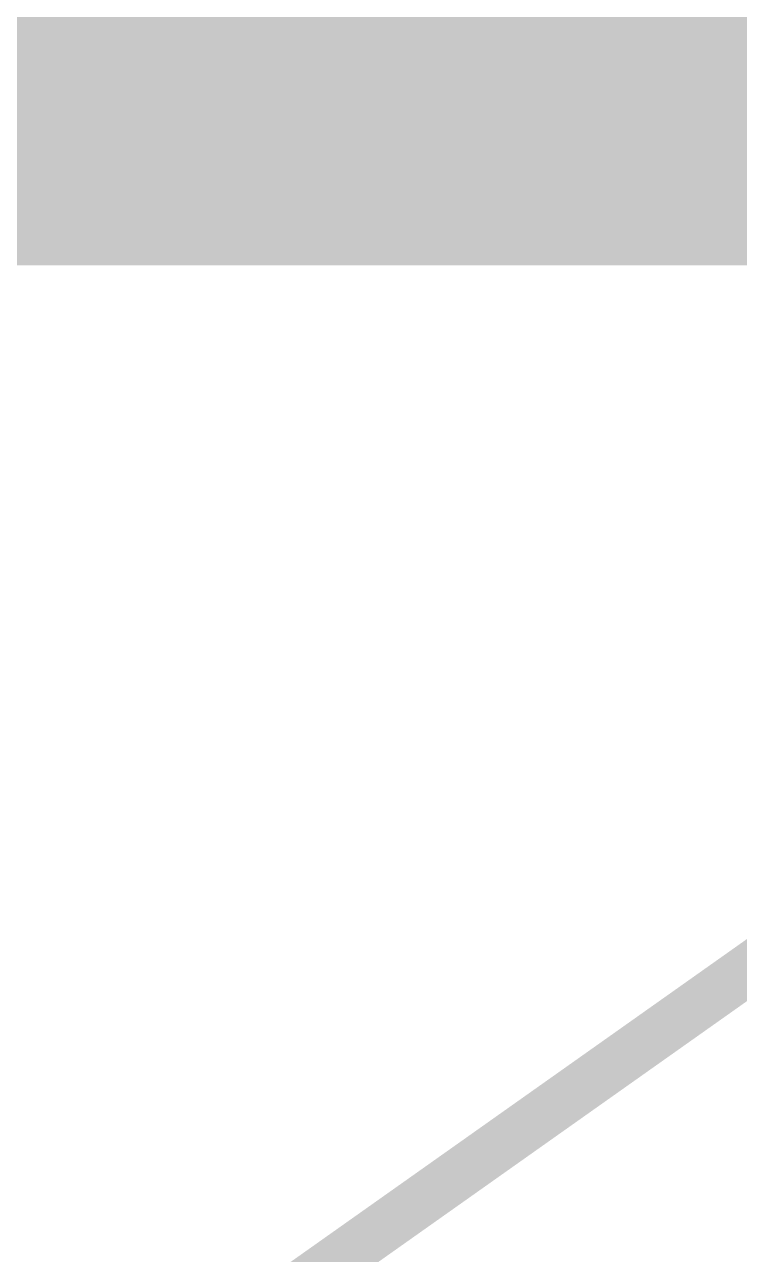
# Model space of a CAD drawing. Header units: millimetres. Extents: x -0.7 to 17.2, y -0.7 to 12.5.
# Drawn here: x 2.949 to 4.919, y 2.71 to 6.097 of the extents above; entities that cross this region are included whole.
import ezdxf

# ---------------------------------------------------------------- set-up
doc = ezdxf.new("R2010")
doc.units = ezdxf.units.MM
for name, color, linetype in [('LEGEND', 7, 'Continuous'), ('TEXT', 7, 'Continuous'), ('TITLE', 7, 'Continuous')]:
    doc.layers.add(name, color=color, linetype=linetype)

msp = doc.modelspace()

# ---------------------------------------------------------------- linework, layer by layer
at = {"color": 7, "lineweight": 0, "const_width": 0.1397}
msp.add_lwpolyline([(0, 0), (16.5354, 11.6929)], dxfattribs=at)
msp.add_lwpolyline([(0, 0), (16.5354, 11.6929)], dxfattribs=at)
at = {"layer": 'LEGEND', "color": 7, "lineweight": 0, "const_width": 0.7075}
msp.add_lwpolyline([(0.6305, 1.6753), (8.4635, 1.6753), (8.4635, 5.7877), (0.6305, 5.7877), (0.6305, 1.6753), (0.6305, 1.6753)], dxfattribs=at)
at = {"layer": 'TEXT', "color": 7, "lineweight": 0, "const_width": 0.0000000392}
for points in [[(2.9766, 4.7491), (2.9766, 4.7491), (2.9827, 4.7486), (2.9875, 4.7472), (2.9913, 4.7448), (2.9913, 4.7448), (2.9939, 4.7413), (2.9955, 4.7367), (2.996, 4.7309), (2.996, 4.694), (2.9896, 4.694), (2.9878, 4.7017), (2.9874, 4.7017), (2.9874, 4.7017), (2.985, 4.699), (2.9826, 4.6968), (2.98, 4.6951), (2.98, 4.6951), (2.9771, 4.694), (2.9735, 4.6932), (2.9693, 4.693), (2.9693, 4.693), (2.9646, 4.6934), (2.9605, 4.6947), (2.957, 4.6969), (2.957, 4.6969), (2.9543, 4.7), (2.9527, 4.704), (2.9522, 4.7091), (2.9522, 4.7091), (2.9529, 4.7141), (2.955, 4.7182), (2.9585, 4.7216), (2.9585, 4.7216), (2.9635, 4.724), (2.9701, 4.7256), (2.9781, 4.7264), (2.9873, 4.7267), (2.9873, 4.7299), (2.9873, 4.7299), (2.987, 4.7339), (2.986, 4.7371), (2.9844, 4.7393), (2.9844, 4.7393), (2.9822, 4.7407), (2.9794, 4.7416), (2.9761, 4.7419), (2.9761, 4.7419), (2.9733, 4.7418), (2.9706, 4.7414), (2.968, 4.7407), (2.968, 4.7407), (2.9655, 4.7398), (2.9631, 4.7388), (2.9609, 4.7378), (2.9581, 4.7444), (2.9581, 4.7444), (2.9606, 4.7457), (2.9634, 4.7468), (2.9665, 4.7477), (2.9665, 4.7477), (2.9698, 4.7485), (2.9732, 4.7489), (2.9766, 4.7491)], [(3.0305, 4.7217), (3.0305, 4.7217), (3.0301, 4.7137), (3.0289, 4.7058), (3.0269, 4.6982), (3.0269, 4.6982), (3.0241, 4.691), (3.0203, 4.6842), (3.0156, 4.6781), (3.0074, 4.6781), (3.0074, 4.6781), (3.0116, 4.6846), (3.0152, 4.6915), (3.0179, 4.6988), (3.0179, 4.6988), (3.0199, 4.7064), (3.0211, 4.714), (3.0215, 4.7218), (3.0215, 4.7218), (3.0211, 4.7298), (3.0199, 4.7376), (3.0179, 4.7453), (3.0179, 4.7453), (3.0151, 4.7527), (3.0116, 4.7596), (3.0073, 4.7662), (3.0156, 4.7662), (3.0156, 4.7662), (3.0203, 4.7598), (3.0241, 4.7529), (3.0269, 4.7455), (3.0269, 4.7455), (3.0289, 4.7378), (3.0301, 4.7298), (3.0305, 4.7217)], [(2.9793, 4.7202), (2.9732, 4.7197), (2.9685, 4.7186), (2.9653, 4.717), (2.9653, 4.717), (2.9631, 4.7148), (2.9618, 4.7122), (2.9614, 4.709), (2.9614, 4.709), (2.9617, 4.7062), (2.9626, 4.704), (2.9641, 4.7023), (2.9641, 4.7023), (2.9662, 4.7011), (2.9686, 4.7004), (2.9713, 4.7002), (2.9713, 4.7002), (2.9756, 4.7006), (2.9794, 4.7019), (2.9827, 4.704), (2.9827, 4.704), (2.9852, 4.707), (2.9867, 4.7108), (2.9872, 4.7156), (2.9872, 4.7205), (2.9793, 4.7202)], [(2.9692, 3.7752), (2.9692, 3.7752), (2.9691, 3.7742), (2.9691, 3.773), (2.9691, 3.7715), (2.9691, 3.7715), (2.969, 3.7699), (2.9689, 3.7683), (2.9688, 3.7667), (2.9688, 3.7667), (2.9687, 3.7652), (2.9686, 3.7639), (2.9686, 3.7628), (2.9976, 3.8082), (3.0085, 3.8082), (3.0085, 3.754), (3.0002, 3.754), (3.0002, 3.786), (3.0002, 3.786), (3.0002, 3.7872), (3.0002, 3.7886), (3.0002, 3.7902), (3.0002, 3.7902), (3.0003, 3.792), (3.0003, 3.7937), (3.0004, 3.7954), (3.0004, 3.7954), (3.0005, 3.797), (3.0005, 3.7983), (3.0006, 3.7993), (2.9718, 3.754), (2.9608, 3.754), (2.9608, 3.8082), (2.9692, 3.8082), (2.9692, 3.7752)], [(3.0631, 3.8007), (3.0455, 3.8007), (3.0455, 3.754), (3.0367, 3.754), (3.0367, 3.8007), (3.0192, 3.8007), (3.0192, 3.8082), (3.0631, 3.8082), (3.0631, 3.8007)], [(3.0948, 3.8092), (3.0948, 3.8092), (3.0992, 3.8089), (3.1032, 3.8079), (3.1067, 3.8062), (3.1067, 3.8062), (3.1098, 3.8039), (3.1124, 3.8011), (3.1144, 3.7977), (3.1144, 3.7977), (3.1159, 3.7938), (3.1168, 3.7895), (3.1171, 3.7848), (3.1171, 3.7794), (3.08, 3.7794), (3.08, 3.7794), (3.0806, 3.7738), (3.0822, 3.7691), (3.0847, 3.7654), (3.0847, 3.7654), (3.0881, 3.7628), (3.0923, 3.7612), (3.0973, 3.7606), (3.0973, 3.7606), (3.1006, 3.7607), (3.1036, 3.761), (3.1064, 3.7616), (3.1064, 3.7616), (3.1091, 3.7623), (3.1119, 3.7632), (3.1147, 3.7644), (3.1147, 3.7566), (3.1147, 3.7566), (3.1119, 3.7555), (3.1092, 3.7546), (3.1065, 3.7539), (3.1065, 3.7539), (3.1036, 3.7534), (3.1004, 3.7531), (3.0969, 3.753), (3.0969, 3.753), (3.092, 3.7534), (3.0874, 3.7544), (3.0833, 3.7562), (3.0833, 3.7562), (3.0796, 3.7586), (3.0766, 3.7617), (3.0741, 3.7655), (3.0741, 3.7655), (3.0723, 3.77), (3.0712, 3.775), (3.0708, 3.7807), (3.0708, 3.7807), (3.0712, 3.7864), (3.0721, 3.7915), (3.0738, 3.796), (3.0738, 3.796), (3.0761, 3.7999), (3.0789, 3.8032), (3.0822, 3.8058), (3.0822, 3.8058), (3.086, 3.8077), (3.0902, 3.8088), (3.0948, 3.8092)], [(3.0947, 3.8019), (3.0907, 3.8015), (3.0874, 3.8001), (3.0846, 3.7979), (3.0846, 3.7979), (3.0825, 3.7948), (3.081, 3.791), (3.0802, 3.7865), (3.1078, 3.7865), (3.1078, 3.7865), (3.1074, 3.7908), (3.1063, 3.7945), (3.1046, 3.7976), (3.1046, 3.7976), (3.1021, 3.8), (3.0988, 3.8015), (3.0947, 3.8019)], [(3.1721, 3.754), (3.1631, 3.754), (3.1631, 3.8008), (3.1471, 3.8008), (3.1471, 3.8008), (3.1461, 3.7902), (3.1449, 3.781), (3.1435, 3.7733), (3.1435, 3.7733), (3.1418, 3.767), (3.1397, 3.7619), (3.1373, 3.7581), (3.1373, 3.7581), (3.1345, 3.7555), (3.1313, 3.7539), (3.1276, 3.7533), (3.1276, 3.7533), (3.1267, 3.7534), (3.1259, 3.7534), (3.125, 3.7535), (3.125, 3.7535), (3.1242, 3.7536), (3.1236, 3.7538), (3.123, 3.754), (3.123, 3.7607), (3.123, 3.7607), (3.1234, 3.7606), (3.1238, 3.7605), (3.1243, 3.7604), (3.1243, 3.7604), (3.1248, 3.7604), (3.1252, 3.7603), (3.1257, 3.7603), (3.1257, 3.7603), (3.1291, 3.7616), (3.132, 3.7655), (3.1344, 3.7719), (3.1344, 3.7719), (3.1365, 3.7811), (3.1381, 3.7932), (3.1394, 3.8082), (3.1721, 3.8082), (3.1721, 3.754)], [(3.2142, 3.786), (3.2142, 3.786), (3.2259, 3.7843), (3.233, 3.7792), (3.2353, 3.7706), (3.2353, 3.7706), (3.2348, 3.7659), (3.233, 3.7619), (3.2302, 3.7585), (3.2302, 3.7585), (3.2261, 3.756), (3.2206, 3.7545), (3.2138, 3.754), (3.1892, 3.754), (3.1892, 3.8082), (3.1981, 3.8082), (3.1981, 3.786), (3.2142, 3.786)], [(3.267, 3.7817), (3.267, 3.7817), (3.2666, 3.7737), (3.2654, 3.7659), (3.2634, 3.7582), (3.2634, 3.7582), (3.2605, 3.751), (3.2568, 3.7443), (3.2521, 3.7381), (3.2438, 3.7381), (3.2438, 3.7381), (3.2481, 3.7446), (3.2516, 3.7515), (3.2544, 3.7589), (3.2544, 3.7589), (3.2564, 3.7664), (3.2576, 3.7741), (3.258, 3.7818), (3.258, 3.7818), (3.2576, 3.7898), (3.2564, 3.7976), (3.2544, 3.8053), (3.2544, 3.8053), (3.2516, 3.8127), (3.2481, 3.8197), (3.2437, 3.8262), (3.2521, 3.8262), (3.2521, 3.8262), (3.2568, 3.8198), (3.2605, 3.8129), (3.2634, 3.8055), (3.2634, 3.8055), (3.2654, 3.7978), (3.2666, 3.7899), (3.267, 3.7817)], [(3.2264, 3.7701), (3.226, 3.7731), (3.2249, 3.7753), (3.223, 3.7768), (3.223, 3.7768), (3.2203, 3.7778), (3.2171, 3.7784), (3.2132, 3.7786), (3.1981, 3.7786), (3.1981, 3.7612), (3.2134, 3.7612), (3.2134, 3.7612), (3.2169, 3.7614), (3.2201, 3.7621), (3.2227, 3.7632), (3.2227, 3.7632), (3.2248, 3.7649), (3.226, 3.7672), (3.2264, 3.7701)]]:
    msp.add_lwpolyline(points, dxfattribs=at)
at = {"layer": 'TITLE', "color": 7, "lineweight": 0, "const_width": 0.0000000392}
for points in [[(4.0489, 5.4728), (4.0489, 5.4728), (4.0396, 5.4717), (4.0317, 5.4683), (4.0252, 5.4627), (4.0252, 5.4627), (4.0204, 5.4551), (4.0175, 5.4459), (4.0165, 5.435), (4.0165, 5.435), (4.0174, 5.4242), (4.0201, 5.415), (4.0246, 5.4074), (4.0246, 5.4074), (4.0309, 5.4018), (4.0389, 5.3984), (4.0488, 5.3973), (4.0488, 5.3973), (4.0528, 5.3974), (4.0567, 5.3977), (4.0604, 5.3983), (4.0604, 5.3983), (4.0641, 5.3991), (4.0677, 5.4), (4.0712, 5.401), (4.0712, 5.3907), (4.0712, 5.3907), (4.0677, 5.3895), (4.0641, 5.3886), (4.0604, 5.3878), (4.0604, 5.3878), (4.0564, 5.3873), (4.052, 5.387), (4.0471, 5.3869), (4.0471, 5.3869), (4.0381, 5.3876), (4.0301, 5.3895), (4.0232, 5.3928), (4.0232, 5.3928), (4.0174, 5.3973), (4.0126, 5.4029), (4.0089, 5.4096), (4.0089, 5.4096), (4.0062, 5.4173), (4.0046, 5.4258), (4.0041, 5.4352), (4.0041, 5.4352), (4.0047, 5.4442), (4.0064, 5.4526), (4.0093, 5.4601), (4.0093, 5.4601), (4.0133, 5.4668), (4.0183, 5.4725), (4.0245, 5.4771), (4.0245, 5.4771), (4.0317, 5.4804), (4.0399, 5.4825), (4.049, 5.4832), (4.049, 5.4832), (4.0585, 5.4825), (4.0671, 5.4807), (4.0749, 5.4777), (4.0701, 5.4677), (4.0701, 5.4677), (4.0672, 5.469), (4.0639, 5.4701), (4.0605, 5.4712), (4.0605, 5.4712), (4.0569, 5.4721), (4.053, 5.4726), (4.0489, 5.4728)], [(4.0916, 5.3882), (4.0916, 5.4818), (4.1619, 5.4818), (4.1619, 5.3882), (4.1502, 5.3882), (4.1502, 5.4715), (4.1034, 5.4715), (4.1034, 5.3882), (4.0916, 5.3882)], [(4.2398, 5.3882), (4.1875, 5.3882), (4.1875, 5.4818), (4.2398, 5.4818), (4.2398, 5.4715), (4.1993, 5.4715), (4.1993, 5.4422), (4.2374, 5.4422), (4.2374, 5.432), (4.1993, 5.432), (4.1993, 5.3986), (4.2398, 5.3986), (4.2398, 5.3882)], [(4.342, 5.3986), (4.342, 5.3636), (4.3308, 5.3636), (4.3308, 5.3882), (4.2604, 5.3882), (4.2604, 5.4818), (4.2722, 5.4818), (4.2722, 5.3987), (4.319, 5.3987), (4.319, 5.4818), (4.3306, 5.4818), (4.3306, 5.3986), (4.342, 5.3986)], [(4.3576, 5.4818), (4.3687, 5.4818), (4.3687, 5.4304), (4.3687, 5.4304), (4.3686, 5.4274), (4.3686, 5.4242), (4.3685, 5.4207), (4.3685, 5.4207), (4.3684, 5.4173), (4.3683, 5.414), (4.3682, 5.4109), (4.3682, 5.4109), (4.3681, 5.4082), (4.3679, 5.406), (4.3677, 5.4043), (4.3683, 5.4043), (4.4198, 5.4818), (4.4329, 5.4818), (4.4329, 5.3882), (4.4219, 5.3882), (4.4219, 5.4391), (4.4219, 5.4391), (4.4219, 5.4424), (4.422, 5.4458), (4.4221, 5.4494), (4.4221, 5.4494), (4.4222, 5.453), (4.4224, 5.4564), (4.4225, 5.4595), (4.4225, 5.4595), (4.4227, 5.4623), (4.4228, 5.4645), (4.4229, 5.4661), (4.4224, 5.4661), (4.3707, 5.3882), (4.3576, 5.3882), (4.3576, 5.4818)], [(4.5039, 5.4716), (4.5039, 5.4716), (4.5134, 5.4709), (4.5214, 5.4693), (4.5279, 5.4666), (4.5279, 5.4666), (4.5332, 5.4631), (4.5374, 5.459), (4.5404, 5.4541), (4.5404, 5.4541), (4.5424, 5.4487), (4.5437, 5.4429), (4.5441, 5.4367), (4.5441, 5.4367), (4.5438, 5.4325), (4.5432, 5.4284), (4.5422, 5.4242), (4.5422, 5.4242), (4.5406, 5.4202), (4.5384, 5.4164), (4.5357, 5.4129), (4.5357, 5.4129), (4.5323, 5.4098), (4.5282, 5.407), (4.5233, 5.4047), (4.5233, 5.4047), (4.5178, 5.403), (4.5113, 5.4018), (4.5039, 5.4013), (4.5039, 5.3869), (4.4923, 5.3869), (4.4923, 5.4013), (4.4923, 5.4013), (4.4848, 5.4018), (4.4782, 5.403), (4.4725, 5.4048), (4.4725, 5.4048), (4.4677, 5.4072), (4.4636, 5.41), (4.4603, 5.4132), (4.4603, 5.4132), (4.4576, 5.4168), (4.4555, 5.4205), (4.454, 5.4245), (4.454, 5.4245), (4.453, 5.4286), (4.4524, 5.4327), (4.4522, 5.4367), (4.4522, 5.4367), (4.4526, 5.4428), (4.4538, 5.4485), (4.4559, 5.4538), (4.4559, 5.4538), (4.4589, 5.4587), (4.4631, 5.4629), (4.4684, 5.4665), (4.4684, 5.4665), (4.475, 5.4692), (4.4829, 5.4709), (4.4923, 5.4716), (4.4923, 5.4831), (4.5039, 5.4831), (4.5039, 5.4716)], [(4.4923, 5.4616), (4.4857, 5.4611), (4.4802, 5.46), (4.4755, 5.4582), (4.4755, 5.4582), (4.4718, 5.4559), (4.4688, 5.453), (4.4667, 5.4496), (4.4667, 5.4496), (4.4652, 5.4458), (4.4644, 5.4415), (4.4641, 5.4369), (4.4641, 5.4369), (4.4648, 5.4297), (4.4671, 5.4235), (4.4708, 5.4184), (4.4708, 5.4184), (4.4762, 5.4146), (4.4834, 5.4121), (4.4923, 5.411), (4.4923, 5.4616)], [(4.5039, 5.411), (4.5131, 5.4121), (4.5203, 5.4146), (4.5256, 5.4186), (4.5256, 5.4186), (4.5292, 5.4237), (4.5314, 5.4298), (4.5321, 5.4369), (4.5321, 5.4369), (4.5318, 5.4416), (4.531, 5.4459), (4.5295, 5.4498), (4.5295, 5.4498), (4.5274, 5.4531), (4.5244, 5.456), (4.5207, 5.4583), (4.5207, 5.4583), (4.5161, 5.46), (4.5105, 5.4611), (4.5039, 5.4616), (4.5039, 5.411)], [(4.5637, 5.4818), (4.5747, 5.4818), (4.5747, 5.4304), (4.5747, 5.4304), (4.5747, 5.4274), (4.5747, 5.4242), (4.5746, 5.4207), (4.5746, 5.4207), (4.5745, 5.4173), (4.5744, 5.414), (4.5743, 5.4109), (4.5743, 5.4109), (4.5741, 5.4082), (4.574, 5.406), (4.5738, 5.4043), (4.5743, 5.4043), (4.6259, 5.4818), (4.639, 5.4818), (4.639, 5.3882), (4.628, 5.3882), (4.628, 5.4391), (4.628, 5.4391), (4.628, 5.4424), (4.6281, 5.4458), (4.6282, 5.4494), (4.6282, 5.4494), (4.6283, 5.453), (4.6285, 5.4564), (4.6286, 5.4595), (4.6286, 5.4595), (4.6288, 5.4623), (4.6289, 5.4645), (4.629, 5.4661), (4.6285, 5.4661), (4.5768, 5.3882), (4.5637, 5.3882), (4.5637, 5.4818)], [(4.7326, 5.3882), (4.7184, 5.3882), (4.6761, 5.4357), (4.6761, 5.3882), (4.6643, 5.3882), (4.6643, 5.4818), (4.6761, 5.4818), (4.6761, 5.4365), (4.7174, 5.4818), (4.7307, 5.4818), (4.6901, 5.4363), (4.7326, 5.3882)], [(4.804, 5.3882), (4.7928, 5.4172), (4.7557, 5.4172), (4.7445, 5.3882), (4.7326, 5.3882), (4.7692, 5.4822), (4.7798, 5.4822), (4.8162, 5.3882), (4.804, 5.3882)], [(4.7787, 5.456), (4.7784, 5.4569), (4.778, 5.4582), (4.7774, 5.4598), (4.7774, 5.4598), (4.7768, 5.4617), (4.7762, 5.4636), (4.7756, 5.4655), (4.7756, 5.4655), (4.7751, 5.4673), (4.7747, 5.4688), (4.7743, 5.47), (4.7743, 5.47), (4.7736, 5.4673), (4.7729, 5.4647), (4.7722, 5.4621), (4.7722, 5.4621), (4.7714, 5.4597), (4.7708, 5.4577), (4.7702, 5.456), (4.7596, 5.4277), (4.7892, 5.4277), (4.7787, 5.456)], [(4.9107, 5.3986), (4.9107, 5.3636), (4.8995, 5.3636), (4.8995, 5.3882), (4.8291, 5.3882), (4.8291, 5.4818), (4.8409, 5.4818), (4.8409, 5.3987), (4.8877, 5.3987), (4.8877, 5.4818), (4.8993, 5.4818), (4.8993, 5.3986), (4.9107, 5.3986)]]:
    msp.add_lwpolyline(points, dxfattribs=at)

doc.saveas('drawing.dxf')
